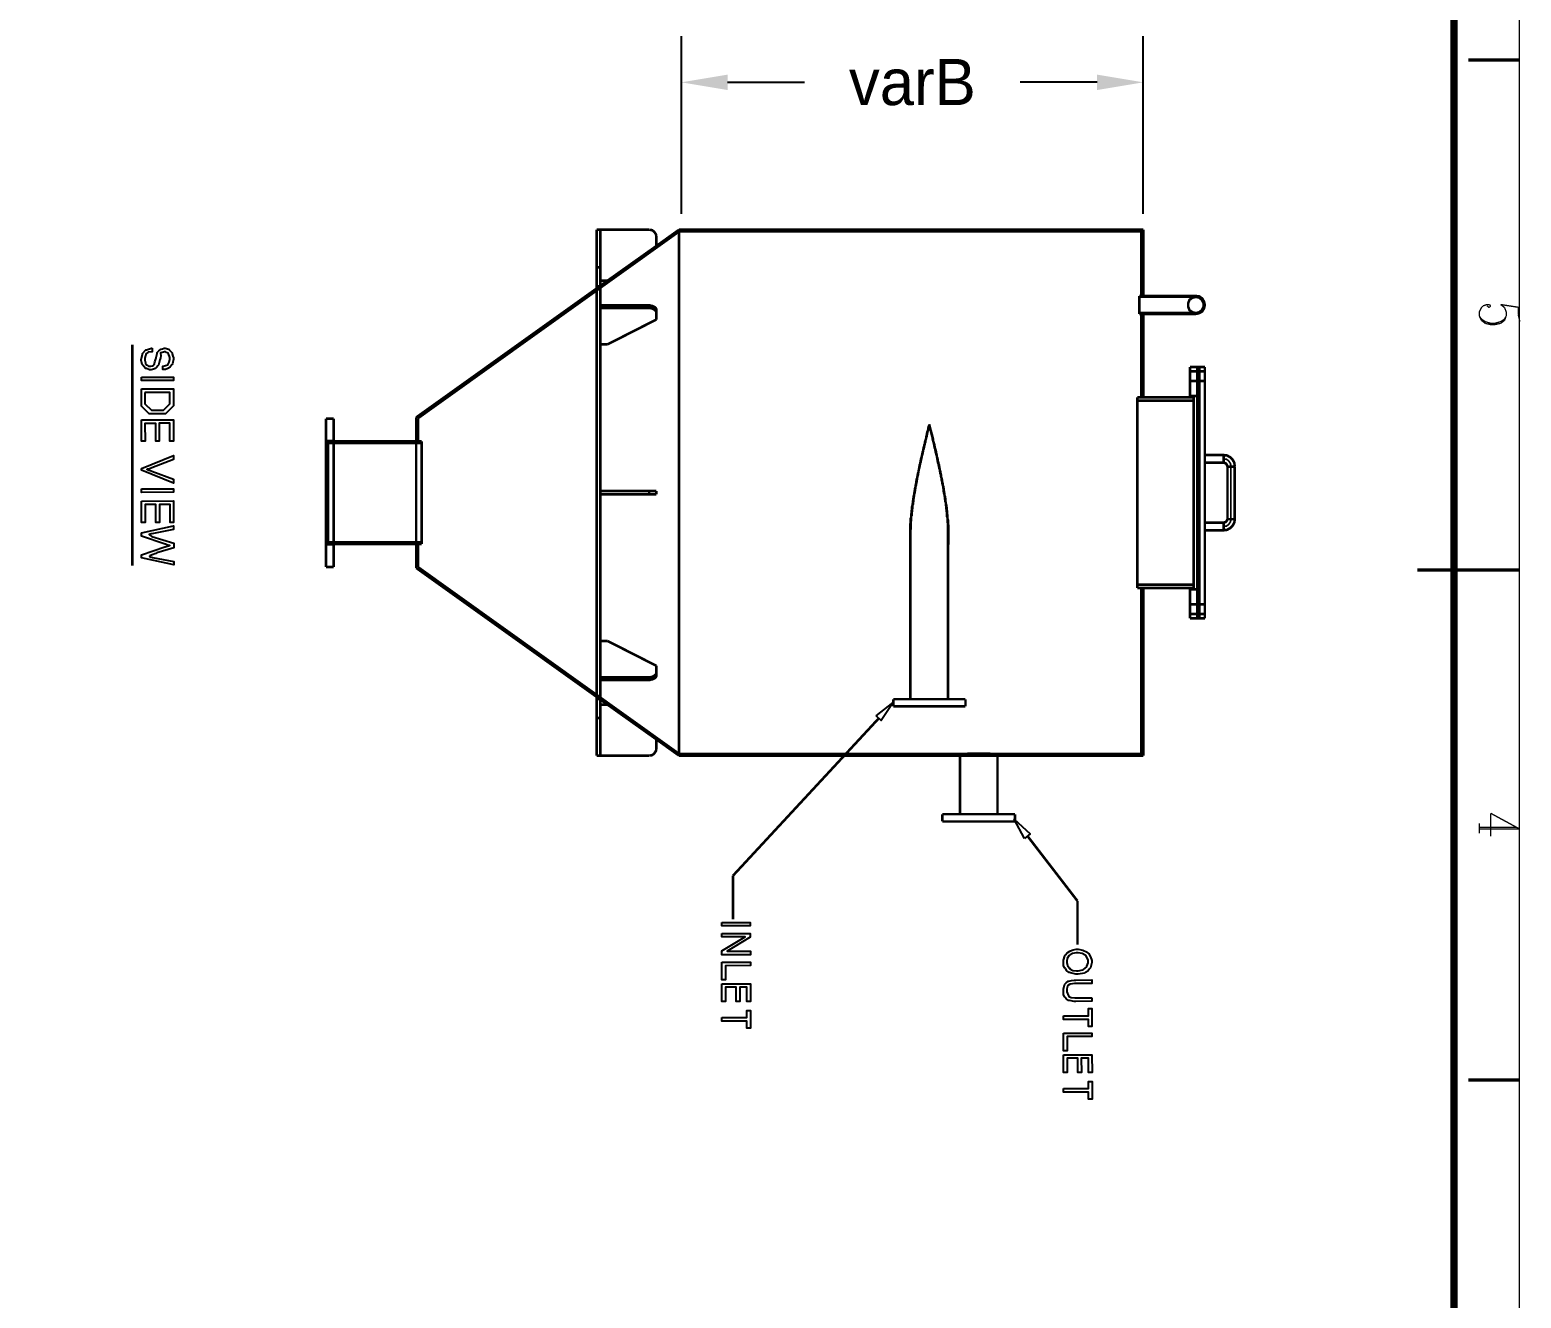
# Model space of a CAD drawing. Extents: x 0.1 to 11.6, y 0.3 to 16.2.
# Drawn here: x 5.76 to 11.58, y 5.43 to 10.37 of the extents above; entities that cross this region are included whole.
import ezdxf

# ---------------------------------------------------------------- set-up
doc = ezdxf.new("R2010")
doc.units = 0
doc.header["$MEASUREMENT"] = 0
doc.dimstyles.get("Standard").update_dxf_attribs({"dimtxt": 0.18, "dimasz": 0.18, "dimexe": 0.18, "dimexo": 0.0625, "dimgap": 0.09, "dimtad": 0, "dimtih": 1, "dimtoh": 1, "dimdec": 4, "dimzin": 0, "dimdsep": 46, "dimtxsty": 'Standard', "dimcen": 0.09, "dimadec": 0, "dimazin": 0, "dimtfac": 1, "dimtdec": 4, "dimtofl": 0, "dimtmove": 0, "dimatfit": 3, "dimfxl": 1, "dimtolj": 1, "dimtzin": 0, "dimarcsym": 0})

# ---------------------------------------------------------------- blocks, each defined once
blk = doc.blocks.new('*D1')
at = {"color": 0, "linetype": 'Continuous', "lineweight": -2, "transparency": 16777216}
for p, q in [((8.3027, 9.6542), (8.3027, 10.3462)), ((10.1033, 9.6542), (10.1033, 10.3462)), ((8.4827, 10.1662), (8.783, 10.1662)), ((9.9233, 10.1662), (9.623, 10.1662))]:
    blk.add_line(p, q, dxfattribs=at)
at = {"color": 0, "linetype": 'Continuous', "transparency": 16777216}
for points in [[(8.4827, 10.1962), (8.4827, 10.1362), (8.3027, 10.1662)], [(9.9233, 10.1962), (9.9233, 10.1362), (10.1033, 10.1662)]]:
    blk.add_solid(points, dxfattribs=at)
at = {"layer": 'Defpoints', "color": 0, "linetype": 'Continuous', "transparency": 16777216}
for p in [(8.3027, 10.1662), (8.3027, 9.5917), (10.1033, 9.5917)]:
    blk.add_point(p, dxfattribs=at)
at = {"color": 0, "linetype": 'Continuous', "transparency": 16777216, "insert": (9.203, 10.1662), "char_height": 0.18, "attachment_point": 5}
blk.add_mtext('\\A1;varB', dxfattribs=at)

msp = doc.modelspace()

# ---------------------------------------------------------------- linework, layer by layer
at = {"color": 0, "const_width": 0.005208}
msp.add_lwpolyline([(0.155003, 16.22), (11.57, 16.22), (11.57, 0.310004), (0.155003, 0.310004), (0.155003, 16.22)], close=True, dxfattribs=at)
at = {"color": 0}
for points, const_width in [([(11.315, 16.02), (11.315, 0.516656)], 0.028333), ([(11.37, 10.2533), (11.57, 10.2533)], 0.013333), ([(7.98665, 9.59169), (7.97168, 9.59169)], 0.01), ([(7.97168, 9.59169), (7.97168, 9.37169)], 0.01), ([(7.97168, 9.59169), (7.98665, 9.59169)], 0.01), ([(7.97168, 9.44499), (7.97168, 9.59169)], 0.01), ([(7.98665, 9.59169), (8.17665, 9.59169)], 0.01), ([(7.98665, 9.39333), (7.98665, 9.59169)], 0.01), ([(7.98665, 9.59169), (8.17665, 9.59169)], 0.01), ([(7.98665, 9.59169), (7.98665, 9.44499)], 0.01), ([(8.20503, 9.56168), (8.20335, 9.57335), (8.19667, 9.58333), (8.18832, 9.59), (8.17665, 9.59169)], 0.01), ([(8.20503, 9.56168), (8.20335, 9.57335), (8.19667, 9.58333), (8.18832, 9.59), (8.17665, 9.59169)], 0.01), ([(8.20503, 9.52832), (8.29335, 9.59169)], 0.01), ([(8.29335, 9.59169), (8.20503, 9.52832)], 0.01), ([(8.29335, 9.59169), (8.29335, 9.58501)], 0.01), ([(8.29335, 9.59169), (10.095, 9.59169)], 0.01), ([(8.29335, 9.58501), (8.29335, 9.59169)], 0.01), ([(10.095, 9.59169), (10.1033, 9.59169)], 0.01), ([(10.095, 9.33501), (10.095, 9.59169)], 0.01), ([(10.095, 9.58501), (10.095, 9.59169)], 0.01), ([(10.1033, 9.33501), (10.1033, 9.59169)], 0.01), ([(8.29335, 9.58501), (7.27501, 8.85667)], 0.01), ([(8.20503, 9.56168), (8.20503, 9.52832)], 0.01), ([(8.20503, 9.56168), (8.20503, 9.52832)], 0.01), ([(8.29335, 7.54833), (8.29335, 9.58501)], 0.01), ([(8.29335, 9.58501), (10.095, 9.58501)], 0.01), ([(8.20503, 9.52832), (8.01497, 9.39333)], 0.01), ([(8.20503, 9.52832), (8.01497, 9.39333)], 0.01), ([(7.98665, 9.44499), (7.97168, 9.44499)], 0.01), ([(7.97168, 9.44499), (7.97168, 7.68832)], 0.01), ([(7.98665, 9.44499), (7.98665, 7.68832)], 0.01), ([(7.26833, 8.86003), (8.01497, 9.39333)], 0.01), ([(7.97168, 9.36165), (7.26833, 8.86003)], 0.01), ([(7.98665, 9.37169), (7.97168, 9.37169)], 0.01), ([(7.97168, 9.36165), (7.97168, 9.37169)], 0.01), ([(7.98665, 9.39333), (7.98665, 9.37169)], 0.01), ([(8.01497, 9.39333), (7.98665, 9.39333)], 0.01), ([(8.01497, 9.39333), (7.98665, 9.37169)], 0.01), ([(8.01497, 9.39333), (7.98665, 9.39333)], 0.01), ([(10.0883, 9.33003), (10.0883, 9.33333)], 0.01), ([(10.3083, 9.33333), (10.0883, 9.33333)], 0.01), ([(10.3083, 9.33003), (10.0883, 9.33003)], 0.01), ([(10.0883, 9.26665), (10.0883, 9.33003)], 0.01), ([(10.095, 9.33501), (10.1033, 9.33501)], 0.01), ([(10.095, 9.33501), (10.095, 9.33333)], 0.01), ([(10.1033, 9.33501), (10.1033, 9.33333)], 0.01), ([(10.3083, 9.33003), (10.295, 9.32667), (10.2833, 9.31836), (10.2783, 9.30501), (10.2783, 9.29167), (10.2833, 9.27832), (10.295, 9.27001), (10.3083, 9.26665)], 0.01), ([(10.3083, 9.26335), (10.3217, 9.26665), (10.3333, 9.27333), (10.34, 9.285), (10.3433, 9.29833), (10.34, 9.31168), (10.3333, 9.32335), (10.3217, 9.33165), (10.3083, 9.33333)], 0.01), ([(10.3083, 9.26665), (10.3217, 9.27001), (10.3317, 9.27832), (10.3383, 9.29167), (10.3383, 9.30501), (10.3317, 9.31836), (10.3217, 9.32667), (10.3083, 9.33003)], 0.01), ([(7.98665, 9.29665), (8.17665, 9.29665)], 0.01), ([(7.98665, 9.28668), (8.17665, 9.28668)], 0.01), ([(8.20503, 9.24164), (8.01497, 9.14501)], 0.01), ([(8.17665, 9.29665), (8.17665, 9.28668)], 0.01), ([(8.17665, 9.29665), (8.18001, 9.29665), (8.185, 9.29497), (8.18832, 9.29497), (8.19168, 9.29335), (8.19499, 9.29167), (8.19835, 9.28999), (8.20167, 9.28668), (8.20335, 9.285), (8.20503, 9.28168), (8.20503, 9.27832), (8.20503, 9.27501)], 0.01), ([(8.17665, 9.28668), (8.18001, 9.28668), (8.185, 9.285), (8.18832, 9.285), (8.19168, 9.28331), (8.19499, 9.28168), (8.19835, 9.27832), (8.20167, 9.27669), (8.20335, 9.27333), (8.20503, 9.27165), (8.20503, 9.26833), (8.20503, 9.26497)], 0.01), ([(8.20503, 9.27501), (8.20503, 9.26497)], 0.01), ([(8.20503, 9.26497), (8.20503, 9.24164)], 0.01), ([(10.0883, 9.26335), (10.0883, 9.26665)], 0.01), ([(10.0883, 9.26665), (10.3083, 9.26665)], 0.01), ([(10.0883, 9.26335), (10.3083, 9.26335)], 0.01), ([(10.095, 9.26335), (10.095, 9.26167)], 0.01), ([(10.1033, 9.26167), (10.095, 9.26167)], 0.01), ([(10.095, 8.94), (10.095, 9.26167)], 0.01), ([(10.1033, 9.26335), (10.1033, 9.26167)], 0.01), ([(10.1033, 8.94), (10.1033, 9.26167)], 0.01), ([(11.4134, 9.27165), (11.4217, 9.28836)], 0.005208), ([(11.4134, 9.25499), (11.4134, 9.27165)], 0.005208), ([(11.4217, 9.23833), (11.4134, 9.25499)], 0.005208), ([(11.4217, 9.24333), (11.4134, 9.25499)], 0.005208), ([(11.4217, 9.28836), (11.4283, 9.29497)], 0.005208), ([(11.4367, 9.23335), (11.4217, 9.24333)], 0.005208), ([(11.4283, 9.29497), (11.4434, 9.30003)], 0.005208), ([(11.4434, 9.30003), (11.4517, 9.30003)], 0.005208), ([(11.4517, 9.28836), (11.4434, 9.29497)], 0.005208), ([(11.4517, 9.30003), (11.4583, 9.29497)], 0.005208), ([(11.4583, 9.29497), (11.4517, 9.28836)], 0.005208), ([(11.5717, 9.28836), (11.4967, 9.30003)], 0.005208), ([(11.4967, 9.30003), (11.5117, 9.28836)], 0.005208), ([(11.5117, 9.24333), (11.4967, 9.23335)], 0.005208), ([(11.5117, 9.28836), (11.5183, 9.27165)], 0.005208), ([(11.5183, 9.25499), (11.5117, 9.23833)], 0.005208), ([(11.5183, 9.25499), (11.5117, 9.24333)], 0.005208), ([(11.5183, 9.27165), (11.5183, 9.25499)], 0.005208), ([(11.565, 9.28836), (11.565, 9.25999)], 0.005208), ([(11.565, 9.25999), (11.5717, 9.23335)], 0.005208), ([(11.4367, 9.22667), (11.4217, 9.23833)], 0.005208), ([(11.4583, 9.22667), (11.4367, 9.23335)], 0.005208), ([(11.4583, 9.22168), (11.4367, 9.22667)], 0.005208), ([(11.4733, 9.22667), (11.4583, 9.22667)], 0.005208), ([(11.4733, 9.22168), (11.4583, 9.22168)], 0.005208), ([(11.4967, 9.23335), (11.4733, 9.22667)], 0.005208), ([(11.4967, 9.22667), (11.4733, 9.22168)], 0.005208), ([(11.5117, 9.23833), (11.4967, 9.22667)], 0.005208), ([(6.16168, 9.14333), (6.16168, 8.28168)], 0.01), ([(8.01497, 9.14501), (7.98665, 9.14501)], 0.01), ([(10.285, 9.05664), (10.3133, 9.05664)], 0.01), ([(10.285, 9.05664), (10.285, 9.03999)], 0.01), ([(10.285, 9.03999), (10.3133, 9.03999)], 0.01), ([(10.285, 9.03999), (10.285, 9.00168)], 0.01), ([(10.3133, 9.05664), (10.3217, 9.05664)], 0.01), ([(10.3133, 9.05664), (10.3133, 9.03999)], 0.01), ([(10.3133, 9.03999), (10.3217, 9.03999)], 0.01), ([(10.3133, 9.03999), (10.3133, 9.00168)], 0.01), ([(10.3133, 9.02001), (10.3217, 9.02001)], 0.006667), ([(10.3217, 9.05664), (10.3433, 9.05664)], 0.01), ([(10.3217, 9.05664), (10.3217, 9.03999)], 0.01), ([(10.3217, 9.03999), (10.3433, 9.03999)], 0.01), ([(10.3217, 9.03999), (10.3217, 9.00168)], 0.01), ([(10.3433, 9.05664), (10.3433, 9.03999)], 0.01), ([(10.3433, 9.03999), (10.3433, 9.00168)], 0.01), ([(10.3133, 9.00168), (10.285, 9.00168)], 0.01), ([(10.285, 9.00168), (10.285, 8.94336)], 0.01), ([(10.3217, 9.00168), (10.3133, 9.00168)], 0.01), ([(10.3133, 9.00168), (10.3133, 8.94336)], 0.01), ([(10.3133, 9.00168), (10.3133, 8.94336)], 0.01), ([(10.3433, 9.00168), (10.3217, 9.00168)], 0.01), ([(10.3217, 9.00168), (10.3217, 8.13167)], 0.01), ([(10.3217, 9.00168), (10.3217, 8.94336)], 0.01), ([(10.3433, 9.00168), (10.3433, 8.13167)], 0.01), ([(10.08, 8.93832), (10.3, 8.93832)], 0.01), ([(10.08, 8.92503), (10.08, 8.93832)], 0.01), ([(10.08, 8.92503), (10.3, 8.92503)], 0.01), ([(10.08, 8.20833), (10.08, 8.92503)], 0.01), ([(10.1033, 8.94), (10.095, 8.94)], 0.01), ([(10.095, 8.93832), (10.095, 8.94)], 0.01), ([(10.1033, 8.93832), (10.1033, 8.94)], 0.01), ([(10.285, 8.94336), (10.3133, 8.94336)], 0.01), ([(10.285, 8.94336), (10.285, 8.93832)], 0.01), ([(10.3, 8.92503), (10.3, 8.93832)], 0.01), ([(10.3, 8.20833), (10.3, 8.92503)], 0.01), ([(10.3133, 8.94336), (10.3217, 8.94336)], 0.01), ([(10.3133, 8.94336), (10.3133, 8.19)], 0.01), ([(6.91667, 8.85499), (6.94667, 8.85499)], 0.01), ([(6.91667, 8.76833), (6.91667, 8.85499)], 0.01), ([(6.94667, 8.85499), (6.91667, 8.85499)], 0.01), ([(6.91667, 8.85499), (6.91667, 8.27669)], 0.01), ([(6.94667, 8.76833), (6.94667, 8.85499)], 0.01), ([(6.94667, 8.85499), (6.94667, 8.27669)], 0.01), ([(7.26833, 8.76665), (7.26833, 8.86003)], 0.01), ([(7.26833, 8.86003), (7.26833, 8.27333)], 0.01), ([(7.27501, 8.85667), (7.27501, 8.76665)], 0.01), ([(9.26833, 8.83333), (9.26833, 8.82835), (9.26665, 8.82497), (9.26665, 8.81999), (9.26497, 8.81668), (9.26497, 8.81332), (9.26335, 8.80832), (9.26167, 8.80501), (9.26167, 8.80165), (9.25999, 8.79665), (9.25999, 8.79335), (9.25836, 8.78999), (9.25836, 8.785), (9.25667, 8.78168), (9.25667, 8.77832), (9.25499, 8.77333), (9.25331, 8.76833), (9.25168, 8.76167), (9.25168, 8.75667), (9.25, 8.75168), (9.24832, 8.74669), (9.24669, 8.74164), (9.24669, 8.73833), (9.24501, 8.73335), (9.24501, 8.72999), (9.24333, 8.72667), (9.24333, 8.72168), (9.24164, 8.71832), (9.24164, 8.715), (9.24001, 8.71001), (9.24001, 8.70665), (9.23833, 8.70335), (9.23665, 8.69835), (9.23665, 8.69499), (9.23503, 8.69168), (9.23503, 8.68668), (9.23335, 8.68332), (9.23335, 8.67833), (9.23167, 8.67503), (9.23167, 8.67165), (9.22999, 8.66667), (9.22999, 8.66336), (9.22835, 8.65831), (9.22835, 8.655), (9.22667, 8.65169), (9.22667, 8.64665), (9.22499, 8.64333), (9.22499, 8.63997), (9.22331, 8.63499), (9.22331, 8.63167), (9.22168, 8.62668), (9.22168, 8.62332), (9.22, 8.62001), (9.22, 8.61501), (9.21832, 8.61165), (9.21832, 8.60835), (9.21832, 8.60335), (9.21669, 8.59831), (9.215, 8.59332), (9.215, 8.58832), (9.21332, 8.58333), (9.21332, 8.57835), (9.21164, 8.57335), (9.21164, 8.56836), (9.21001, 8.56332), (9.21001, 8.55832), (9.20833, 8.55333), (9.20833, 8.54833), (9.20665, 8.54335), (9.20665, 8.53836), (9.20503, 8.53331), (9.20503, 8.52832), (9.20503, 8.52501), (9.20335, 8.52001), (9.20335, 8.51665), (9.20167, 8.51167), (9.20167, 8.50836), (9.20167, 8.50331), (9.20167, 8.5), (9.19997, 8.49669), (9.19997, 8.49333), (9.19997, 8.49001), (9.19997, 8.48665), (9.19835, 8.48335), (9.19835, 8.47999), (9.19835, 8.47667), (9.19835, 8.47331), (9.19835, 8.47), (9.19667, 8.46669), (9.19667, 8.46332), (9.19667, 8.46001), (9.19667, 8.45665), (9.19667, 8.45335), (9.19667, 8.45167), (9.19667, 8.44835), (9.19499, 8.44499), (9.19499, 8.44168), (9.19499, 8.44), (9.19499, 8.43668), (9.19499, 8.43332), (9.19499, 8.43164), (9.19499, 8.42833), (9.19499, 8.42503), (9.19499, 8.42333), (9.19499, 8.41997), (9.19499, 8.41667), (9.19499, 8.41336), (9.19499, 8.41168), (9.19499, 8.40831), (9.19499, 8.405), (9.19499, 8.40169), (9.19499, 8.39833), (9.19499, 8.39501), (9.19499, 8.39333), (9.19499, 8.38997), (9.19499, 8.38667), (9.19499, 8.38336), (9.19499, 8.38167), (9.19499, 8.37831), (9.19499, 8.375), (9.19499, 8.37332), (9.19499, 8.37169), (9.19499, 8.37001), (9.19499, 8.36833), (9.19499, 8.36664), (9.19499, 8.36501)], 0.01), ([(9.26833, 8.83333), (9.26833, 8.82835), (9.26665, 8.82335), (9.26497, 8.81836), (9.26497, 8.81332), (9.26335, 8.80832), (9.26167, 8.80333), (9.25999, 8.79833), (9.25999, 8.79335), (9.25836, 8.78836), (9.25667, 8.78331), (9.25667, 8.77832), (9.25499, 8.77333), (9.25331, 8.76833), (9.25331, 8.76335), (9.25168, 8.75999), (9.25168, 8.75667), (9.25, 8.75331), (9.25, 8.75), (9.24832, 8.74669), (9.24832, 8.74333), (9.24669, 8.74001), (9.24669, 8.73665), (9.24501, 8.73335), (9.24501, 8.72835), (9.24333, 8.72499), (9.24333, 8.72168), (9.24164, 8.71832), (9.24164, 8.715), (9.24001, 8.71164), (9.24001, 8.70833), (9.23833, 8.70335), (9.23833, 8.69997), (9.23665, 8.69667), (9.23665, 8.69336), (9.23503, 8.69), (9.23503, 8.685), (9.23335, 8.68164), (9.23335, 8.67833), (9.23167, 8.67503), (9.23167, 8.66997), (9.22999, 8.66667), (9.22999, 8.66336), (9.22835, 8.65831), (9.22835, 8.655), (9.22667, 8.65169), (9.22667, 8.64665), (9.22499, 8.64333), (9.22499, 8.63997), (9.22499, 8.63667), (9.22331, 8.63167), (9.22168, 8.625), (9.22168, 8.62001), (9.22, 8.61501), (9.22, 8.61003), (9.21832, 8.60499), (9.21669, 8.59999), (9.21669, 8.595), (9.215, 8.59), (9.215, 8.58501), (9.21332, 8.58003), (9.21332, 8.57497), (9.21164, 8.56999), (9.21164, 8.565), (9.21001, 8.56), (9.21001, 8.55501), (9.20833, 8.55165), (9.20833, 8.54665), (9.20665, 8.54167), (9.20665, 8.53668), (9.20665, 8.53168), (9.20503, 8.52832), (9.20503, 8.52501), (9.20503, 8.52165), (9.20335, 8.51833), (9.20335, 8.51335), (9.20335, 8.50999), (9.20335, 8.50667), (9.20167, 8.50331), (9.20167, 8.5), (9.20167, 8.49669), (9.20167, 8.49333), (9.19997, 8.48833), (9.19997, 8.48503), (9.19997, 8.48167), (9.19997, 8.47835), (9.19835, 8.47667), (9.19835, 8.47331), (9.19835, 8.47), (9.19835, 8.46832), (9.19835, 8.465), (9.19835, 8.46164), (9.19835, 8.45833), (9.19667, 8.45665), (9.19667, 8.45335), (9.19667, 8.44997), (9.19667, 8.44835), (9.19667, 8.44499), (9.19667, 8.44168), (9.19667, 8.43832), (9.19667, 8.43668), (9.19667, 8.43332), (9.19667, 8.43001), (9.19667, 8.42833), (9.19667, 8.42503), (9.19499, 8.42165), (9.19499, 8.41997), (9.19499, 8.41835), (9.19499, 8.41499), (9.19499, 8.41336), (9.19499, 8.41), (9.19499, 8.40831), (9.19499, 8.40668)], 0.01), ([(9.34169, 8.36501), (9.34332, 8.36664), (9.34332, 8.36833), (9.34332, 8.37001), (9.34332, 8.37169), (9.34332, 8.37332), (9.34332, 8.375), (9.34332, 8.37668), (9.34332, 8.37999), (9.34332, 8.38167), (9.34332, 8.38499), (9.34332, 8.38835), (9.34332, 8.38997), (9.34332, 8.39333), (9.34332, 8.39501), (9.34332, 8.39833), (9.34332, 8.40169), (9.34332, 8.405), (9.34332, 8.40831), (9.34332, 8.41168), (9.34332, 8.41667), (9.34332, 8.41997), (9.34332, 8.42333), (9.34332, 8.42665), (9.34332, 8.43001), (9.34332, 8.43332), (9.34332, 8.43668), (9.34332, 8.44), (9.34169, 8.44336), (9.34169, 8.44835), (9.34169, 8.45167), (9.34169, 8.45665), (9.34169, 8.46001), (9.34, 8.465), (9.34, 8.47), (9.34, 8.47331), (9.34, 8.47835), (9.33832, 8.48167), (9.33832, 8.48665), (9.33832, 8.49001), (9.33832, 8.49501), (9.33664, 8.5), (9.33664, 8.50331), (9.33664, 8.50836), (9.33501, 8.51335), (9.33501, 8.51833), (9.33333, 8.52333), (9.33333, 8.52832), (9.33165, 8.53331), (9.33165, 8.53836), (9.33165, 8.54335), (9.33003, 8.54665), (9.33003, 8.55165), (9.32835, 8.55501), (9.32835, 8.55832), (9.32835, 8.56332), (9.32667, 8.56668), (9.32667, 8.57167), (9.32497, 8.57497), (9.32497, 8.57835), (9.32497, 8.58333), (9.32335, 8.58664), (9.32335, 8.59169), (9.32167, 8.595), (9.32167, 8.59999), (9.31999, 8.60667), (9.31836, 8.61165), (9.31836, 8.61664), (9.31668, 8.62332), (9.315, 8.62831), (9.315, 8.63499), (9.31332, 8.63835), (9.31332, 8.64165), (9.31168, 8.64665), (9.31168, 8.65001), (9.31, 8.655), (9.31, 8.65831), (9.30832, 8.66168), (9.30832, 8.66667), (9.30664, 8.66997), (9.30664, 8.67503), (9.30501, 8.67833), (9.30501, 8.68164), (9.30333, 8.68668), (9.30165, 8.69), (9.30165, 8.69499), (9.30003, 8.69835), (9.30003, 8.70167), (9.29833, 8.70665), (9.29833, 8.71001), (9.29665, 8.715), (9.29665, 8.71832), (9.29497, 8.72168), (9.29497, 8.72667), (9.29335, 8.72999), (9.29167, 8.73503), (9.29167, 8.73833), (9.28999, 8.74164), (9.28999, 8.74669), (9.28836, 8.75168), (9.28668, 8.75836), (9.285, 8.76497), (9.28331, 8.77165), (9.28168, 8.77669), (9.28168, 8.78331), (9.28, 8.78999), (9.27832, 8.79497), (9.27669, 8.80165), (9.27501, 8.80832), (9.27333, 8.81332), (9.27165, 8.81999), (9.27001, 8.82667), (9.26833, 8.83333)], 0.01), ([(9.34169, 8.40668), (9.34169, 8.40831), (9.34169, 8.41), (9.34169, 8.41168), (9.34169, 8.41336), (9.34169, 8.41499), (9.34169, 8.41667), (9.34169, 8.41835), (9.34169, 8.42165), (9.34169, 8.42503), (9.34169, 8.42665), (9.34169, 8.43001), (9.34169, 8.43332), (9.34169, 8.43668), (9.34169, 8.44), (9.34169, 8.44336), (9.34169, 8.44667), (9.34169, 8.44835), (9.34, 8.45167), (9.34, 8.45503), (9.34, 8.45833), (9.34, 8.46164), (9.34, 8.465), (9.34, 8.46669), (9.34, 8.47), (9.33832, 8.47331), (9.33832, 8.47667), (9.33832, 8.47999), (9.33832, 8.48335), (9.33832, 8.48665), (9.33832, 8.49001), (9.33664, 8.49333), (9.33664, 8.49501), (9.33664, 8.49832), (9.33664, 8.50168), (9.33501, 8.50499), (9.33501, 8.50836), (9.33501, 8.51167), (9.33501, 8.51497), (9.33333, 8.51833), (9.33333, 8.52165), (9.33333, 8.52501), (9.33333, 8.52832), (9.33165, 8.53168), (9.33165, 8.53668), (9.33003, 8.54167), (9.33003, 8.54497), (9.33003, 8.55003), (9.32835, 8.55501), (9.32835, 8.55832), (9.32667, 8.56332), (9.32667, 8.56836), (9.32497, 8.57167), (9.32497, 8.57667), (9.32497, 8.58165), (9.32335, 8.58501), (9.32335, 8.59), (9.32167, 8.595), (9.31999, 8.60167), (9.31999, 8.60667), (9.31836, 8.61165), (9.31668, 8.61833), (9.31668, 8.62332), (9.315, 8.62831), (9.315, 8.63336), (9.31332, 8.63835), (9.31168, 8.64165), (9.31168, 8.64665), (9.31, 8.65169), (9.31, 8.65668), (9.30832, 8.66), (9.30832, 8.66336), (9.30664, 8.66835), (9.30664, 8.67165), (9.30501, 8.67503), (9.30501, 8.67833), (9.30333, 8.68164), (9.30333, 8.685), (9.30165, 8.69), (9.30165, 8.69336), (9.30165, 8.69667), (9.30003, 8.69997), (9.30003, 8.70335), (9.29833, 8.70665), (9.29833, 8.71164), (9.29665, 8.71669), (9.29497, 8.72168), (9.29335, 8.72667), (9.29335, 8.73335), (9.29167, 8.73833), (9.28999, 8.74333), (9.28836, 8.74832), (9.28836, 8.75499), (9.28668, 8.75999), (9.285, 8.76497), (9.28331, 8.77001), (9.28331, 8.77669), (9.28168, 8.78168), (9.28, 8.78668), (9.27832, 8.79335), (9.27669, 8.80003), (9.27501, 8.80664), (9.27333, 8.81332), (9.27165, 8.81999), (9.27001, 8.82667), (9.26833, 8.83333)], 0.01), ([(6.91667, 8.76833), (6.94667, 8.76833)], 0.01), ([(6.91667, 8.36501), (6.91667, 8.76833)], 0.01), ([(6.92503, 8.76665), (7.28999, 8.76665)], 0.01), ([(6.92503, 8.75999), (6.92503, 8.76665)], 0.01), ([(6.92503, 8.75999), (7.28999, 8.75999)], 0.01), ([(6.92503, 8.37332), (6.92503, 8.75999)], 0.01), ([(6.94667, 8.76665), (6.94667, 8.76833)], 0.01), ([(7.26833, 8.76665), (6.94667, 8.76665)], 0.01), ([(7.27501, 8.76665), (7.26833, 8.76665)], 0.01), ([(7.28999, 8.75999), (7.28999, 8.76665)], 0.01), ([(7.28999, 8.37332), (7.28999, 8.75999)], 0.01), ([(10.4167, 8.71332), (10.3433, 8.71332)], 0.01), ([(10.3433, 8.68332), (10.4167, 8.68332)], 0.01), ([(10.46, 8.66835), (10.4583, 8.68332), (10.4517, 8.69499), (10.4417, 8.70503), (10.43, 8.71164), (10.4167, 8.71332)], 0.01), ([(10.4167, 8.69835), (10.4167, 8.71332)], 0.01), ([(10.4167, 8.68332), (10.4167, 8.69835)], 0.01), ([(10.4316, 8.66835), (10.4283, 8.67665), (10.4233, 8.68164), (10.4167, 8.68332)], 0.01), ([(10.445, 8.66835), (10.4434, 8.68001), (10.4367, 8.69), (10.4283, 8.69667), (10.4167, 8.69835)], 0.006667), ([(10.445, 8.66835), (10.4434, 8.68001), (10.4367, 8.69), (10.4283, 8.69667), (10.4167, 8.69835)], 0.006667), ([(10.4316, 8.66835), (10.4316, 8.46332)], 0.01), ([(10.4316, 8.66835), (10.445, 8.66835)], 0.01), ([(10.445, 8.66835), (10.46, 8.66835)], 0.01), ([(10.445, 8.66835), (10.445, 8.46332)], 0.006667), ([(10.46, 8.46332), (10.46, 8.66835)], 0.01), ([(7.98665, 8.57335), (7.98665, 8.56)], 0.01), ([(7.98665, 8.57335), (8.17665, 8.57335)], 0.01), ([(7.98665, 8.56), (8.17665, 8.56)], 0.01), ([(8.17665, 8.57335), (8.17665, 8.56)], 0.01), ([(8.17665, 8.57335), (8.20503, 8.57335)], 0.01), ([(8.17665, 8.56), (8.20503, 8.56)], 0.01), ([(8.20503, 8.57335), (8.20503, 8.56)], 0.01), ([(10.4167, 8.44997), (10.3433, 8.44997)], 0.01), ([(10.4167, 8.44997), (10.4233, 8.45167), (10.4283, 8.45665), (10.4316, 8.46332)], 0.01), ([(10.4167, 8.41997), (10.43, 8.42165), (10.4417, 8.42833), (10.4517, 8.43832), (10.4583, 8.44997), (10.46, 8.46332)], 0.01), ([(10.4167, 8.44997), (10.4167, 8.435)], 0.01), ([(10.4167, 8.435), (10.4167, 8.41997)], 0.01), ([(10.4167, 8.435), (10.4283, 8.43668), (10.4367, 8.44336), (10.4434, 8.45335), (10.445, 8.46332)], 0.006667), ([(10.4167, 8.435), (10.4283, 8.43668), (10.4367, 8.44336), (10.4434, 8.45335), (10.445, 8.46332)], 0.006667), ([(10.4316, 8.46332), (10.445, 8.46332)], 0.01), ([(10.445, 8.46332), (10.46, 8.46332)], 0.01), ([(7.28999, 8.37332), (6.92503, 8.37332)], 0.01), ([(6.92503, 8.36664), (6.92503, 8.37332)], 0.01), ([(7.28999, 8.36664), (7.28999, 8.37332)], 0.01), ([(9.19499, 8.38667), (9.19499, 8.38835), (9.19499, 8.38997), (9.19499, 8.39165), (9.19499, 8.39333), (9.19499, 8.39665), (9.19499, 8.40001), (9.19499, 8.40169), (9.19499, 8.405), (9.19499, 8.40831), (9.19499, 8.41168)], 0.01), ([(9.19499, 8.40668), (9.19499, 7.76167)], 0.01), ([(9.34332, 8.41), (9.34332, 8.40831), (9.34332, 8.405), (9.34332, 8.40169), (9.34332, 8.40001), (9.34332, 8.39665), (9.34332, 8.39333), (9.34332, 8.39165), (9.34332, 8.38997), (9.34332, 8.38835), (9.34332, 8.38667), (9.34169, 8.38667)], 0.01), ([(9.34169, 7.76167), (9.34169, 8.40668)], 0.01), ([(10.3433, 8.41997), (10.4167, 8.41997)], 0.01), ([(6.94667, 8.36501), (6.91667, 8.36501)], 0.01), ([(6.91667, 8.27669), (6.91667, 8.36501)], 0.01), ([(7.28999, 8.36664), (6.92503, 8.36664)], 0.01), ([(6.94667, 8.36501), (6.94667, 8.36664)], 0.01), ([(6.94667, 8.36664), (7.26833, 8.36664)], 0.01), ([(6.94667, 8.27669), (6.94667, 8.36501)], 0.01), ([(7.26833, 8.36664), (7.27501, 8.36664)], 0.01), ([(7.26833, 8.27333), (7.26833, 8.36664)], 0.01), ([(7.27501, 8.36664), (7.27501, 8.27669)], 0.01), ([(6.94667, 8.27669), (6.91667, 8.27669)], 0.01), ([(6.91667, 8.27669), (6.94667, 8.27669)], 0.01), ([(8.01497, 7.74001), (7.26833, 8.27333)], 0.01), ([(7.26833, 8.27333), (7.97168, 7.77165)], 0.01), ([(7.27501, 8.27669), (8.29335, 7.54833)], 0.01), ([(11.57, 8.26497), (11.1717, 8.26497)], 0.013333), ([(11.37, 8.26497), (11.57, 8.26497)], 0.013333), ([(10.3, 8.20833), (10.08, 8.20833)], 0.01), ([(10.08, 8.19499), (10.08, 8.20833)], 0.01), ([(10.3, 8.19499), (10.08, 8.19499)], 0.01), ([(10.095, 8.19336), (10.095, 8.19499)], 0.01), ([(10.1033, 8.19336), (10.1033, 8.19499)], 0.01), ([(10.285, 8.19499), (10.285, 8.19)], 0.01), ([(10.3, 8.19499), (10.3, 8.20833)], 0.01), ([(10.095, 8.19336), (10.1033, 8.19336)], 0.01), ([(10.095, 7.84668), (10.095, 8.19336)], 0.01), ([(10.1033, 7.84668), (10.1033, 8.19336)], 0.01), ([(10.3133, 8.19), (10.285, 8.19)], 0.01), ([(10.285, 8.19), (10.285, 8.13167)], 0.01), ([(10.3217, 8.19), (10.3133, 8.19)], 0.01), ([(10.3133, 8.19), (10.3133, 8.13167)], 0.01), ([(10.3133, 8.19), (10.3133, 8.13167)], 0.01), ([(10.3217, 8.19), (10.3217, 8.13167)], 0.01), ([(10.285, 8.13167), (10.3133, 8.13167)], 0.01), ([(10.285, 8.13167), (10.285, 8.09332)], 0.01), ([(10.3133, 8.09332), (10.285, 8.09332)], 0.01), ([(10.285, 8.09332), (10.285, 8.07667)], 0.01), ([(10.3133, 8.13167), (10.3217, 8.13167)], 0.01), ([(10.3133, 8.13167), (10.3133, 8.09332)], 0.01), ([(10.3217, 8.09332), (10.3133, 8.09332)], 0.01), ([(10.3133, 8.09332), (10.3133, 8.07667)], 0.01), ([(10.3133, 8.11333), (10.3217, 8.11333)], 0.006667), ([(10.3217, 8.13167), (10.3433, 8.13167)], 0.01), ([(10.3217, 8.13167), (10.3217, 8.09332)], 0.01), ([(10.3433, 8.09332), (10.3217, 8.09332)], 0.01), ([(10.3217, 8.09332), (10.3217, 8.07667)], 0.01), ([(10.3433, 8.13167), (10.3433, 8.09332)], 0.01), ([(10.3433, 8.09332), (10.3433, 8.07667)], 0.01), ([(10.3133, 8.07667), (10.285, 8.07667)], 0.01), ([(10.3217, 8.07667), (10.3133, 8.07667)], 0.01), ([(10.3433, 8.07667), (10.3217, 8.07667)], 0.01), ([(8.01497, 7.98833), (7.98665, 7.98833)], 0.01), ([(8.20503, 7.89165), (8.01497, 7.98833)], 0.01), ([(7.98665, 7.84668), (8.17665, 7.84668)], 0.01), ([(8.17665, 7.84668), (8.18001, 7.84668), (8.185, 7.84831), (8.18832, 7.84831), (8.19168, 7.84999), (8.19499, 7.85167), (8.19835, 7.85499), (8.20167, 7.85667), (8.20335, 7.86003), (8.20503, 7.86165), (8.20503, 7.86501), (8.20503, 7.86833)], 0.01), ([(8.17665, 7.83664), (8.18001, 7.83664), (8.185, 7.83832), (8.18832, 7.83832), (8.19168, 7.84), (8.19499, 7.84169), (8.19835, 7.84332), (8.20167, 7.84668), (8.20335, 7.84831), (8.20503, 7.85167), (8.20503, 7.85499), (8.20503, 7.85835)], 0.01), ([(8.17665, 7.84668), (8.17665, 7.83664)], 0.01), ([(8.20503, 7.86833), (8.20503, 7.89165)], 0.01), ([(8.20503, 7.86833), (8.20503, 7.85835)], 0.01), ([(10.1033, 7.84668), (10.095, 7.84668)], 0.01), ([(10.095, 7.845), (10.095, 7.84668)], 0.01), ([(10.095, 7.54167), (10.095, 7.84668)], 0.01), ([(10.1033, 7.845), (10.1033, 7.84668)], 0.01), ([(10.1033, 7.54167), (10.1033, 7.84668)], 0.01), ([(7.98665, 7.83664), (8.17665, 7.83664)], 0.01), ([(7.97168, 7.76167), (7.97168, 7.77165)], 0.01), ([(7.97168, 7.76167), (7.98665, 7.76167)], 0.01), ([(7.97168, 7.76167), (7.97168, 7.54167)], 0.01), ([(7.98665, 7.76167), (7.98665, 7.74001)], 0.01), ([(7.98665, 7.76167), (8.01497, 7.74001)], 0.01), ([(8.01497, 7.74001), (7.98665, 7.74001)], 0.01), ([(7.98665, 7.74001), (7.98665, 7.54167)], 0.01), ([(8.01497, 7.74001), (7.98665, 7.74001)], 0.01), ([(8.20503, 7.60499), (8.01497, 7.74001)], 0.01), ([(8.20503, 7.60499), (8.01497, 7.74001)], 0.01), ([(9.12831, 7.76167), (9.12831, 7.73335)], 0.01), ([(9.12831, 7.76167), (9.40001, 7.76167)], 0.01), ([(9.12831, 7.73335), (9.40001, 7.73335)], 0.01), ([(9.40001, 7.76167), (9.41, 7.76167)], 0.01), ([(9.40001, 7.73335), (9.41, 7.73335)], 0.01), ([(9.41, 7.73335), (9.41, 7.76167)], 0.01), ([(7.97168, 7.68832), (7.98665, 7.68832)], 0.01), ([(7.97168, 7.54167), (7.97168, 7.68832)], 0.01), ([(7.98665, 7.68832), (7.98665, 7.54167)], 0.01), ([(9.07167, 7.68668), (8.50331, 7.07335)], 0.01), ([(10.095, 7.67665), (10.095, 7.67833)], 0.01), ([(10.095, 7.67665), (10.1033, 7.67665)], 0.01), ([(10.1033, 7.67665), (10.1033, 7.67833)], 0.01), ([(8.17665, 7.54167), (8.18832, 7.54335), (8.19667, 7.55003), (8.20335, 7.56), (8.20503, 7.57167)], 0.01), ([(8.17665, 7.54167), (8.18832, 7.54335), (8.19667, 7.55003), (8.20335, 7.56), (8.20503, 7.57167)], 0.01), ([(8.29335, 7.54167), (8.20503, 7.60499)], 0.01), ([(8.20503, 7.57167), (8.20503, 7.60499)], 0.01), ([(8.20503, 7.60499), (8.29335, 7.54167)], 0.01), ([(8.20503, 7.57167), (8.20503, 7.60499)], 0.01), ([(7.97168, 7.54167), (7.98665, 7.54167)], 0.01), ([(7.98665, 7.54167), (7.97168, 7.54167)], 0.01), ([(7.98665, 7.54167), (8.17665, 7.54167)], 0.01), ([(7.98665, 7.54167), (8.17665, 7.54167)], 0.01), ([(8.29335, 7.54833), (8.29335, 7.54167)], 0.01), ([(8.69168, 7.54833), (8.29335, 7.54833)], 0.01), ([(8.29335, 7.54167), (8.29335, 7.54833)], 0.01), ([(8.29335, 7.54833), (9.38835, 7.54833)], 0.01), ([(8.80165, 7.54167), (8.29335, 7.54167)], 0.01), ([(8.69336, 7.54833), (8.69168, 7.54833)], 0.01), ([(8.69168, 7.54833), (8.69168, 7.54167)], 0.01), ([(8.69336, 7.54167), (8.69168, 7.54167)], 0.01), ([(10.1033, 7.54167), (8.80165, 7.54167)], 0.01), ([(10.1033, 7.54833), (8.81168, 7.54833)], 0.01), ([(8.86165, 7.54833), (8.86003, 7.54833)], 0.01), ([(8.86165, 7.54167), (8.86003, 7.54167)], 0.01), ([(8.86165, 7.54167), (8.86165, 7.54833)], 0.01), ([(9.53668, 7.54833), (9.535, 7.54833), (9.53331, 7.54833), (9.53168, 7.54833), (9.53, 7.54833), (9.52832, 7.54833), (9.52669, 7.54833), (9.52501, 7.54833), (9.52333, 7.54833), (9.52165, 7.54833), (9.52001, 7.54833), (9.51833, 7.54833), (9.51665, 7.54833), (9.51497, 7.54833), (9.51335, 7.54833), (9.51167, 7.54833), (9.50999, 7.54833), (9.50836, 7.54833), (9.50667, 7.54833), (9.50499, 7.54833), (9.50331, 7.55003), (9.50168, 7.55003), (9.5, 7.55003), (9.49832, 7.55003), (9.49669, 7.55003), (9.49501, 7.55003), (9.49333, 7.55003), (9.49164, 7.55003), (9.49001, 7.55003), (9.48833, 7.55003), (9.48665, 7.55003), (9.48503, 7.55003), (9.48335, 7.55003), (9.48167, 7.55003), (9.47999, 7.55003), (9.47835, 7.55003), (9.47667, 7.55003), (9.47499, 7.55003), (9.47331, 7.55003), (9.47168, 7.55003), (9.47, 7.55003), (9.46832, 7.55003), (9.46669, 7.55003), (9.465, 7.55003), (9.46332, 7.55003), (9.46164, 7.55003), (9.46001, 7.55003), (9.45833, 7.55003), (9.45665, 7.55003), (9.45503, 7.55003), (9.45335, 7.55003), (9.45167, 7.55003), (9.44997, 7.55003), (9.44835, 7.55003), (9.44667, 7.55003), (9.44499, 7.55003), (9.44336, 7.55003), (9.44168, 7.55003), (9.44, 7.55003), (9.43832, 7.55003), (9.43668, 7.55003), (9.435, 7.55003), (9.43332, 7.55003), (9.43164, 7.55003), (9.43001, 7.55003), (9.42833, 7.55003), (9.42665, 7.55003), (9.42503, 7.55003), (9.42333, 7.55003), (9.42165, 7.55003), (9.41997, 7.55003), (9.41835, 7.54833), (9.41667, 7.54833), (9.41499, 7.54833), (9.41336, 7.54833), (9.41168, 7.54833), (9.41, 7.54833), (9.40831, 7.54833), (9.40668, 7.54833), (9.405, 7.54833), (9.40332, 7.54833), (9.40169, 7.54833), (9.40001, 7.54833), (9.39833, 7.54833), (9.39665, 7.54833), (9.39501, 7.54833), (9.39333, 7.54833), (9.39165, 7.54833), (9.38997, 7.54833), (9.38835, 7.54833), (9.38667, 7.54833)], 0.01), ([(9.38835, 7.54833), (9.38835, 7.31332)], 0.01), ([(9.535, 7.31332), (9.535, 7.54833)], 0.01), ([(9.53668, 7.54833), (10.095, 7.54833)], 0.01), ([(9.69336, 7.54497), (9.69499, 7.54335)], 0.005208), ([(9.69835, 7.54833), (9.70167, 7.54497)], 0.005208), ([(9.70665, 7.54833), (9.70665, 7.54665)], 0.005208), ([(10.095, 7.54167), (10.095, 7.54833)], 0.01), ([(10.1033, 7.54167), (10.095, 7.54167)], 0.01), ([(9.31999, 7.31332), (9.31999, 7.285)], 0.01), ([(9.51665, 7.31332), (9.31999, 7.31332)], 0.01), ([(9.51665, 7.285), (9.31999, 7.285)], 0.01), ([(9.60335, 7.31332), (9.51665, 7.31332)], 0.01), ([(9.60335, 7.285), (9.51665, 7.285)], 0.01), ([(9.60335, 7.285), (9.60335, 7.31332)], 0.01), ([(11.4134, 7.27832), (11.4134, 7.23833)], 0.005208), ([(11.5717, 7.25499), (11.4583, 7.31668)], 0.005208), ([(11.4583, 7.31668), (11.4583, 7.22667)], 0.005208), ([(9.65169, 7.22835), (9.84668, 6.97499)], 0.01), ([(11.5566, 7.26167), (11.4134, 7.26167)], 0.005208), ([(11.5717, 7.25499), (11.4134, 7.25499)], 0.005208), ([(8.50331, 7.07335), (8.50331, 6.90332)], 0.01), ([(9.84668, 6.97499), (9.84668, 6.80501)], 0.01), ([(11.37, 6.27669), (11.57, 6.27669)], 0.013333)]:
    msp.add_lwpolyline(points, dxfattribs=dict(at, const_width=const_width))
for points in [[(6.23833, 9.12939), (6.23833, 9.1155), (6.23682, 9.1154), (6.22433, 9.1141), (6.22336, 9.11399), (6.22157, 9.11301), (6.21658, 9.10943), (6.21457, 9.10508), (6.21403, 9.10357), (6.21317, 9.10183), (6.21056, 9.08946), (6.21056, 9.08535), (6.21056, 9.08311), (6.21294, 9.07265), (6.21338, 9.07167), (6.21354, 9.06999), (6.21631, 9.06515), (6.22017, 9.06347), (6.22097, 9.06299), (6.22092, 9.06244), (6.22461, 9.06033), (6.22965, 9.05994), (6.23139, 9.05994), (6.23389, 9.05994), (6.24067, 9.06125), (6.24138, 9.06147), (6.24181, 9.06164), (6.24804, 9.06918), (6.24854, 9.07036), (6.24854, 9.07036), (6.24968, 9.07656), (6.25375, 9.08849), (6.25439, 9.09119), (6.25483, 9.09358), (6.25831, 9.10856), (6.25831, 9.11356), (6.25911, 9.11393), (6.26519, 9.11925), (6.27192, 9.12506), (6.27306, 9.12571), (6.2736, 9.12554), (6.27935, 9.12739), (6.28603, 9.12961), (6.28825, 9.12961), (6.28907, 9.12961), (6.30404, 9.12565), (6.30539, 9.12483), (6.30578, 9.12326), (6.31099, 9.11762), (6.31685, 9.11208), (6.31754, 9.11051), (6.31739, 9.10818), (6.31939, 9.09933), (6.32167, 9.09179), (6.32167, 9.08925), (6.32167, 9.08703), (6.31771, 9.06853), (6.31689, 9.06689), (6.31526, 9.06472), (6.30951, 9.05746), (6.30376, 9.05279), (6.30214, 9.05192), (6.29986, 9.05057), (6.29085, 9.04719), (6.28228, 9.04639), (6.28022, 9.04628), (6.28022, 9.06017), (6.28244, 9.05979), (6.29964, 9.06526), (6.30083, 9.06668), (6.30143, 9.06754), (6.30524, 9.07563), (6.30778, 9.08653), (6.30778, 9.08882), (6.30778, 9.09397), (6.30322, 9.10835), (6.30236, 9.10943), (6.30078, 9.10986), (6.29546, 9.11322), (6.29101, 9.11572), (6.28956, 9.11572), (6.28765, 9.11572), (6.27382, 9.11193), (6.27197, 9.11117), (6.27192, 9.10965), (6.27208, 9.10189), (6.27094, 9.09088), (6.27024, 9.08772), (6.26915, 9.08458), (6.26318, 9.06396), (6.26264, 9.06299), (6.2609, 9.06131), (6.25569, 9.05512), (6.25147, 9.05089), (6.25028, 9.05018), (6.24804, 9.04915), (6.24078, 9.0466), (6.23503, 9.04606), (6.23313, 9.04606), (6.22857, 9.04606), (6.21631, 9.05008), (6.2149, 9.05083), (6.21311, 9.05126), (6.20242, 9.06321), (6.20167, 9.06472), (6.20042, 9.06581), (6.19667, 9.08285), (6.19667, 9.08469), (6.19667, 9.08469), (6.20063, 9.10699), (6.20144, 9.10856), (6.20188, 9.1096), (6.21457, 9.12283), (6.21619, 9.12375), (6.21733, 9.12397), (6.23628, 9.12939), (6.23833, 9.12939)], [(6.19683, 9.01719), (6.32183, 9.01742), (6.32183, 9.00353), (6.19683, 9.00331), (6.19683, 9.01719)], [(6.19689, 8.97103), (6.32189, 8.97125), (6.32189, 8.93067), (6.3221, 8.90463), (6.2915, 8.87403), (6.26025, 8.87403), (6.22771, 8.87381), (6.1971, 8.9044), (6.19689, 8.9285), (6.19689, 8.97103)], [(6.21078, 8.95714), (6.21078, 8.93067), (6.21099, 8.91265), (6.23594, 8.88769), (6.26047, 8.88792), (6.28326, 8.88792), (6.30821, 8.91287), (6.308, 8.93132), (6.308, 8.95736), (6.21078, 8.95714)], [(6.19706, 8.85064), (6.32206, 8.85086), (6.32226, 8.76753), (6.30838, 8.76753), (6.30817, 8.83697), (6.2665, 8.83697), (6.26671, 8.76753), (6.25282, 8.76731), (6.25261, 8.83675), (6.21094, 8.83675), (6.21115, 8.76731), (6.19726, 8.76731), (6.19706, 8.85064)], [(6.19726, 8.6606), (6.32226, 8.71137), (6.32226, 8.6964), (6.23719, 8.66407), (6.2346, 8.66237), (6.22575, 8.65886), (6.21957, 8.65799), (6.2181, 8.65756), (6.21907, 8.65653), (6.23557, 8.65169), (6.23719, 8.65104), (6.32249, 8.61871), (6.32249, 8.60351), (6.19726, 8.65451), (6.19726, 8.6606)], [(6.19743, 8.58176), (6.32243, 8.58197), (6.32243, 8.56808), (6.19743, 8.56788), (6.19743, 8.58176)], [(6.19749, 8.53396), (6.32249, 8.53418), (6.32269, 8.45085), (6.30881, 8.45085), (6.3086, 8.52029), (6.26693, 8.52029), (6.26714, 8.45085), (6.25325, 8.45063), (6.25304, 8.52007), (6.21137, 8.52007), (6.21158, 8.45063), (6.19769, 8.45063), (6.19749, 8.53396)], [(6.19764, 8.4095), (6.32264, 8.4375), (6.32264, 8.42361), (6.23758, 8.40668), (6.23514, 8.40571), (6.22771, 8.40321), (6.22874, 8.40272), (6.22911, 8.40256), (6.22976, 8.40104), (6.23747, 8.39583), (6.23801, 8.39561), (6.32286, 8.37044), (6.32286, 8.35178), (6.25689, 8.3316), (6.25282, 8.33003), (6.23833, 8.32449), (6.23019, 8.32021), (6.22933, 8.31922), (6.22894, 8.31896), (6.22954, 8.31625), (6.23768, 8.31494), (6.24018, 8.31446), (6.32286, 8.29861), (6.32286, 8.28472), (6.19786, 8.31228), (6.19786, 8.32443), (6.28857, 8.35547), (6.28982, 8.3559), (6.30637, 8.36074), (6.30767, 8.36111), (6.30464, 8.36111), (6.29563, 8.36328), (6.29085, 8.36604), (6.28988, 8.36632), (6.19764, 8.39735), (6.19764, 8.4095)], [(9.06168, 7.69667), (9.12831, 7.74832), (9.08165, 7.67833), (9.06168, 7.69667)], [(9.63997, 7.21832), (9.59999, 7.29335), (9.66168, 7.23665), (9.63997, 7.21832)], [(8.45996, 6.8915), (8.57107, 6.89171), (8.57107, 6.87782), (8.45996, 6.8776), (8.45996, 6.8915)], [(8.46001, 6.84864), (8.57112, 6.84885), (8.57112, 6.8341), (8.48085, 6.77918), (8.57135, 6.7794), (8.57135, 6.76551), (8.46024, 6.76531), (8.46024, 6.78006), (8.55051, 6.83496), (8.46001, 6.83475), (8.46001, 6.84864)], [(9.84571, 6.78657), (9.84913, 6.78662), (9.86806, 6.78336), (9.8851, 6.77561), (9.88758, 6.77333), (9.88906, 6.771), (9.89735, 6.75765), (9.90278, 6.74306), (9.90278, 6.73817), (9.90278, 6.73525), (9.89703, 6.71468), (9.89583, 6.71278), (9.8941, 6.71013), (9.8865, 6.70171), (9.87821, 6.69661), (9.87608, 6.69564), (9.87386, 6.69412), (9.84987, 6.6894), (9.84722, 6.68935), (9.8399, 6.68935), (9.8201, 6.69461), (9.81793, 6.69564), (9.81472, 6.69618), (9.80507, 6.70247), (9.79947, 6.71153), (9.79839, 6.71343), (9.79671, 6.71446), (9.79249, 6.72396), (9.79167, 6.73449), (9.79167, 6.73796), (9.79167, 6.74436), (9.79779, 6.76172), (9.79904, 6.76357), (9.79964, 6.76508), (9.80675, 6.77294), (9.81689, 6.77974), (9.81901, 6.78071), (9.81999, 6.78103), (9.83024, 6.78413), (9.84179, 6.78657), (9.84571, 6.78657)], [(9.84571, 6.77268), (9.8411, 6.77268), (9.82742, 6.77024), (9.81799, 6.76454), (9.81619, 6.76292), (9.81353, 6.7609), (9.80686, 6.75119), (9.80556, 6.74126), (9.80556, 6.73796), (9.80556, 6.73486), (9.80838, 6.72331), (9.81478, 6.71463), (9.81663, 6.713), (9.81749, 6.71056), (9.82835, 6.70449), (9.84267, 6.70324), (9.84744, 6.70324), (9.8495, 6.70329), (9.86778, 6.70708), (9.86936, 6.70779), (9.87022, 6.70811), (9.88281, 6.71864), (9.88368, 6.71994), (9.88379, 6.72108), (9.88889, 6.73378), (9.88889, 6.73796), (9.88889, 6.74414), (9.88053, 6.76096), (9.8789, 6.76269), (9.8769, 6.76411), (9.86507, 6.76986), (9.84956, 6.77274), (9.84571, 6.77268)], [(8.46018, 6.73671), (8.57129, 6.73693), (8.57129, 6.72304), (8.47407, 6.72282), (8.47428, 6.66726), (8.46039, 6.66726), (8.46018, 6.73671)], [(8.46029, 6.6524), (8.5714, 6.65261), (8.57161, 6.58317), (8.55772, 6.58317), (8.55751, 6.63872), (8.52974, 6.63872), (8.52994, 6.58317), (8.51606, 6.58296), (8.51585, 6.63851), (8.47418, 6.63851), (8.47439, 6.58296), (8.4605, 6.58296), (8.46029, 6.6524)], [(9.90315, 6.59771), (9.90315, 6.58382), (9.84, 6.58361), (9.83344, 6.58361), (9.81537, 6.58669), (9.81375, 6.58729), (9.81147, 6.58757), (9.80399, 6.59185), (9.79893, 6.59874), (9.7979, 6.60032), (9.79639, 6.60167), (9.79258, 6.61083), (9.79183, 6.62153), (9.79183, 6.62506), (9.79183, 6.63113), (9.79617, 6.64779), (9.79704, 6.64936), (9.79747, 6.65012), (9.8029, 6.65631), (9.81076, 6.66238), (9.81244, 6.66303), (9.81353, 6.66287), (9.8234, 6.66476), (9.83567, 6.66694), (9.83979, 6.66694), (9.90294, 6.66715), (9.90294, 6.65326), (9.84044, 6.65304), (9.83479, 6.65306), (9.81928, 6.65088), (9.81788, 6.65044), (9.81575, 6.64925), (9.80946, 6.64556), (9.80778, 6.64264), (9.80746, 6.64154), (9.80701, 6.64031), (9.80572, 6.62989), (9.80572, 6.62636), (9.80572, 6.62082), (9.81168, 6.60531), (9.81287, 6.60422), (9.81347, 6.60254), (9.8226, 6.59836), (9.8361, 6.5975), (9.84065, 6.5975), (9.90315, 6.59771)], [(8.46044, 6.52035), (8.55767, 6.52056), (8.55767, 6.54833), (8.57156, 6.54833), (8.57178, 6.47889), (8.55789, 6.47889), (8.55767, 6.50667), (8.46044, 6.50646), (8.46044, 6.52035)], [(9.79199, 6.52729), (9.88921, 6.52751), (9.88921, 6.55529), (9.9031, 6.55528), (9.90332, 6.48585), (9.88943, 6.48583), (9.88921, 6.51362), (9.79199, 6.5134), (9.79199, 6.52729)], [(9.7921, 6.45996), (9.90321, 6.46018), (9.90321, 6.44629), (9.80599, 6.44607), (9.80621, 6.39051), (9.79232, 6.39051), (9.7921, 6.45996)], [(9.79221, 6.37565), (9.90332, 6.37587), (9.90354, 6.30642), (9.88965, 6.30643), (9.88943, 6.36199), (9.86165, 6.36199), (9.86187, 6.30643), (9.84799, 6.30621), (9.84776, 6.36176), (9.8061, 6.36176), (9.80632, 6.30621), (9.79243, 6.30621), (9.79221, 6.37565)], [(9.79238, 6.24365), (9.8896, 6.24387), (9.8896, 6.27165), (9.90349, 6.27165), (9.90369, 6.20221), (9.88981, 6.20221), (9.8896, 6.22999), (9.79238, 6.22976), (9.79238, 6.24365)]]:
    msp.add_lwpolyline(points, close=True, dxfattribs=at)

# ---------------------------------------------------------------- dimensions: what is measured, and where the dimension line sits
at = {"linetype": 'Continuous'}
dim = msp.add_linear_dim(base=(8.30269, 10.166214), p1=(10.1033, 9.59169), p2=(8.30269, 9.59169), text='varB', dimstyle='Standard', dxfattribs=at)
dim.commit()
dim.dimension.update_dxf_attribs({"geometry": '*D1', "text_midpoint": (9.202995, 10.166214)})

doc.saveas('drawing.dxf')
